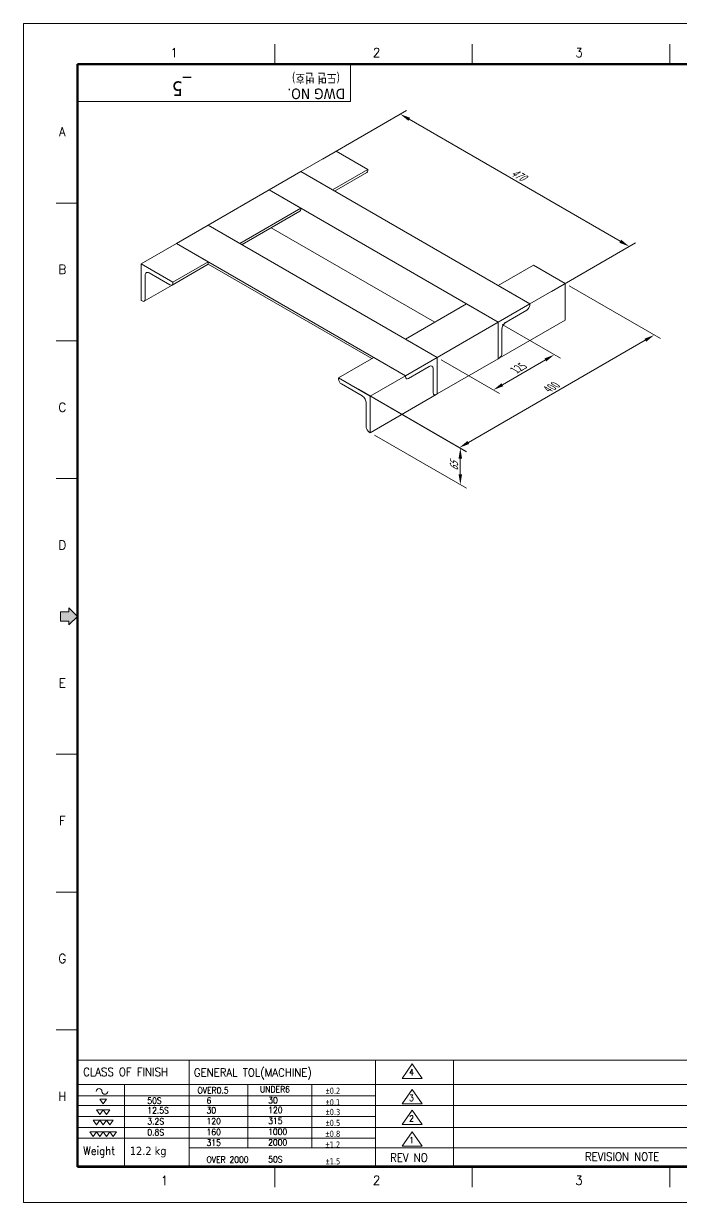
# Model space of a CAD drawing. Header units: millimetres. Extents: x 36 to 2484, y 36 to 1746.
# Drawn here: x 36 to 991, y 36 to 1746 of the extents above; entities that cross this region are included whole.
import ezdxf
from ezdxf.enums import TextEntityAlignment as Align

# ---------------------------------------------------------------- set-up
doc = ezdxf.new("R2010")
doc.units = ezdxf.units.MM
doc.header["$LTSCALE"] = 6
doc.layers.get('0').update_dxf_attribs({"lineweight": 18})
for name, color, linetype, lineweight in [('SkizziergeometrieWIN-ISO', 7, 'Continuous', 50), ('가는실선_A4', 7, 'Continuous', 5), ('경계(ISO)', 7, 'Continuous', 70), ('굵은실선_A3', 7, 'Continuous', 18), ('제목(ISO)', 7, 'Continuous', 50)]:
    doc.layers.add(name, color=color, linetype=linetype, lineweight=lineweight)
doc.layers.add('가는실선_A3', color=9, linetype='Continuous', lineweight=5, true_color=0x808080)
doc.styles.add('ROMANC_37', font='tahoma.ttf')
doc.styles.add('ROMANC_61', font='ROMANC.shx')
doc.styles.add('주 텍스트 (ISO)', font='tahoma.ttf')
doc.styles.add('주문자_A3(3.5)', font='tahoma.ttf')
doc.styles.add('치수문자_A3(2.5)', font='')
doc.styles.add('텍스트 스타일12', font='tahoma.ttf')
doc.styles.add('텍스트 스타일171', font='ROMANC.shx', dxfattribs={"width": 0.9})
doc.styles.add('텍스트 스타일206', font='ROMANC.shx', dxfattribs={"width": 1.11072})
doc.styles.add('텍스트 스타일208', font='ROMANC.shx', dxfattribs={"width": 1.194322})
doc.styles.add('텍스트 스타일211', font='ROMANC.shx', dxfattribs={"width": 0.9})
doc.styles.add('텍스트 스타일213', font='RomanC.shx', dxfattribs={"width": 0.9})
doc.styles.add('텍스트 스타일233', font='RomanC.shx')
doc.styles.add('텍스트 스타일36', font='ROMANC.shx', dxfattribs={"width": 0.941937})
doc.styles.add('텍스트 스타일52', font='tahoma.ttf', dxfattribs={"width": 0.8})
doc.styles.add('텍스트 스타일65', font='romans.shx', dxfattribs={"width": 0.8})
doc.styles.get('치수문자_A3(2.5)').set_extended_font_data('GulimChe')
doc.dimstyles.new('치수_A3(2.5)', dxfattribs={"dimscale": 6, "dimtxt": 2.5, "dimasz": 2.5, "dimexe": 1.5, "dimexo": 1, "dimgap": 0.5, "dimtad": 1, "dimtoh": 1, "dimdec": 1, "dimrnd": 1e-08, "dimdsep": 46, "dimtxsty": '치수문자_A3(2.5)', "dimcen": 0.09, "dimdle": 10, "dimclrd": 8, "dimclre": 8, "dimclrt": 7, "dimadec": 1, "dimazin": 2, "dimtfac": 0.8, "dimtmove": 0, "dimatfit": 3, "dimfxl": 1, "dimtolj": 1, "dimtzin": 0, "dimlwd": -1, "dimlwe": -1, "dimarcsym": 0})

# ---------------------------------------------------------------- blocks, each defined once
blk = doc.blocks.new('경계 A3_경계')
at = {"layer": '가는실선_A3'}
blk.add_hatch(color=7, dxfattribs=at).paths.add_polyline_path([(14.9, 148.76), (14.9, 146.56), (16.96, 146.56), (16.96, 145.6), (19.02, 147.66), (16.96, 149.72), (16.96, 148.76)])
at = {"color": 7}
for p, q in [((16.96, 148.76), (14.9, 148.76)), ((14.9, 148.76), (14.9, 146.56)), ((16.96, 149.72), (16.96, 148.76)), ((19.02, 147.66), (16.96, 149.72)), ((14.9, 146.56), (16.96, 146.56)), ((16.96, 145.6), (19.02, 147.66)), ((16.96, 146.56), (16.96, 145.6))]:
    blk.add_line(p, q, dxfattribs=at)
at = {"layer": 'SkizziergeometrieWIN-ISO', "lineweight": 18}
for p, q in [((6, 291), (414, 291)), ((6, 6), (6, 291)), ((414, 6), (6, 6))]:
    blk.add_line(p, q, dxfattribs=at)
at = {"layer": '가는실선_A3', "color": 7}
for p, q in [((66.79, 281.16), (66.79, 286.06)), ((114.57, 281.16), (114.57, 286.06)), ((162.34, 281.16), (162.34, 286.06)), ((18.75, 247.62), (13.85, 247.62)), ((18.75, 214.3), (13.85, 214.3)), ((18.75, 180.98), (13.85, 180.98)), ((14.9, 148.76), (16.96, 148.76)), ((14.9, 146.56), (14.9, 148.76)), ((16.96, 148.76), (16.96, 149.72)), ((16.96, 149.72), (19.02, 147.66)), ((16.96, 146.56), (14.9, 146.56)), ((19.02, 147.66), (16.96, 145.6)), ((16.96, 145.6), (16.96, 146.56)), ((18.75, 114.34), (13.85, 114.34)), ((18.75, 81.02), (13.85, 81.02)), ((18.75, 47.7), (13.85, 47.7)), ((18.75, 47.7), (13.85, 47.7)), ((66.79, 14.6), (66.79, 9.7)), ((66.79, 14.6), (66.79, 9.7)), ((114.57, 14.6), (114.57, 9.7)), ((162.34, 14.6), (162.34, 9.7))]:
    blk.add_line(p, q, dxfattribs=at)
at = {"layer": '가는실선_A3', "color": 7, "lineweight": 60}
for p, q in [((19.02, 281.16), (19.02, 14.6)), ((401.22, 281.16), (19.02, 281.16)), ((19.02, 14.6), (401.22, 14.6))]:
    blk.add_line(p, q, dxfattribs=at)
at = {"layer": '가는실선_A3', "color": 7, "lineweight": 13}
for p in [(85.08, 280.98), (19.02, 272.16)]:
    blk.add_line(p, (85.08, 272.16), dxfattribs=at)
at = {"layer": '가는실선_A3', "color": 7, "style": '텍스트 스타일36', "width": 0.941937}
for s, p in [('1', (42.42, 283.98)), ('2', (91.4, 283.98)), ('3', (140.38, 283.98)), ('A', (15.38, 264.88)), ('B', (15.38, 231.56)), ('C', (15.38, 198.24)), ('D', (15.38, 164.92)), ('E', (15.38, 131.6)), ('F', (15.38, 98.28)), ('G', (15.38, 64.96)), ('H', (15.38, 31.64)), ('1', (40.11, 11.29)), ('2', (91.4, 11.34)), ('3', (140.38, 11.34))]:
    blk.add_text(s, height=2.2, dxfattribs=at).set_placement(p, align=Align.MIDDLE_CENTER)
at = {"layer": '가는실선_A3', "color": 7, "style": '텍스트 스타일52', "width": 0.8}
blk.add_text('(도면 번호)', height=2.293, rotation=180, dxfattribs=at).set_placement((82.53, 278.93))
at = {"layer": '가는실선_A3', "color": 7, "style": 'ROMANC_37'}
blk.add_text('DWG NO.', height=2.527, rotation=180, dxfattribs=at).set_placement((83.82, 275.28))
at = {"layer": '경계(ISO)', "insert": (44.22, 275.84), "char_height": 3.5, "attachment_point": 5, "rotation": 180, "style": '주 텍스트 (ISO)'}
blk.add_mtext('_5 ', dxfattribs=at)
blk = doc.blocks.new('제목 블록 A3_표제란')
at = {"layer": '가는실선_A4', "lineweight": 13}
for p, q in [((25.42, 38.66), (269.12, 38.66)), ((208.17, 38.66), (208.17, 13.12)), ((269.12, 38.66), (407.77, 38.63)), ((25.42, 32.81), (269.12, 32.81))]:
    blk.add_line(p, q, dxfattribs=at)
at = {"layer": '가는실선_A4'}
for p, q in [((25.42, 13.12), (25.42, 38.66)), ((52.65, 38.66), (52.65, 13.12)), ((97.69, 38.66), (97.69, 13.12)), ((106.58, 37.75), (104.15, 34.26)), ((109.02, 34.26), (106.58, 37.75)), ((116.56, 13.12), (116.56, 38.69)), ((225.83, 38.66), (225.83, 12.86)), ((240.26, 38.66), (240.26, 12.86)), ((254.69, 38.66), (254.69, 13.12)), ((281.38, 38.66), (281.38, 25.66)), ((292.25, 38.65), (292.25, 25.66)), ((319.29, 38.65), (319.29, 25.66)), ((407.76, 13.12), (407.77, 38.63)), ((104.15, 34.26), (109.02, 34.26)), ((36.93, 32.81), (36.93, 19.82)), ((66.8, 32.81), (66.8, 17.47)), ((82.25, 32.81), (82.25, 17.47)), ((106.58, 31.55), (104.15, 28.06)), ((109.02, 28.06), (106.58, 31.55)), ((306.52, 32.15), (306.52, 25.66)), ((97.69, 30.03), (25.42, 30.03)), ((30.98, 29.24), (32.59, 29.24)), ((31.78, 28.13), (30.98, 29.24)), ((32.59, 29.24), (31.78, 28.13)), ((30.19, 26.66), (31.8, 26.66)), ((30.99, 25.55), (30.19, 26.66)), ((31.8, 26.66), (30.99, 25.55)), ((31.8, 26.66), (33.4, 26.66)), ((32.6, 25.55), (31.8, 26.66)), ((33.4, 26.66), (32.6, 25.55)), ((104.15, 28.06), (109.02, 28.06)), ((106.58, 26.57), (104.15, 23.08)), ((109.02, 23.08), (106.58, 26.57)), ((97.69, 25.05), (25.42, 25.05)), ((29.38, 24.16), (30.98, 24.16)), ((30.18, 23.05), (29.38, 24.16)), ((30.98, 24.16), (30.18, 23.05)), ((30.98, 24.16), (32.59, 24.16)), ((31.79, 23.05), (30.98, 24.16)), ((32.59, 24.16), (31.79, 23.05)), ((32.59, 24.16), (34.2, 24.16)), ((33.39, 23.05), (32.59, 24.16)), ((34.2, 24.16), (33.39, 23.05)), ((104.15, 23.08), (109.02, 23.08)), ((28.59, 21.34), (30.19, 21.34)), ((29.39, 20.23), (28.59, 21.34)), ((30.19, 21.34), (29.39, 20.23)), ((30.19, 21.34), (31.8, 21.34)), ((31, 20.23), (30.19, 21.34)), ((31.8, 21.34), (31, 20.23)), ((31.8, 21.34), (33.41, 21.34)), ((32.6, 20.23), (31.8, 21.34)), ((33.41, 21.34), (32.6, 20.23)), ((33.41, 21.34), (35.01, 21.34)), ((34.21, 20.23), (33.41, 21.34)), ((35.01, 21.34), (34.21, 20.23)), ((106.58, 21.34), (104.15, 17.85)), ((109.02, 17.85), (106.58, 21.34)), ((97.69, 19.82), (25.42, 19.82)), ((36.93, 19.82), (36.93, 13.12)), ((104.15, 17.85), (109.02, 17.85)), ((25.42, 13.12), (407.76, 13.12)), ((208.17, 13.12), (25.42, 13.12))]:
    blk.add_line(p, q, dxfattribs=at)
at = {"layer": '가는실선_A4', "color": 7}
for p, q in [((269.12, 13.12), (269.12, 38.66)), ((359.7, 38.64), (359.69, 13.12)), ((269.12, 32.15), (407.77, 32.15)), ((269.09, 27.68), (25.42, 27.68)), ((407.76, 25.66), (269.12, 25.66)), ((383.36, 25.66), (383.36, 13.12)), ((269.12, 22.4), (25.42, 22.4)), ((269.12, 17.47), (52.65, 17.47)), ((383.36, 17.91), (407.76, 17.92))]:
    blk.add_line(p, q, dxfattribs=at)
at = {"layer": '가는실선_A4', "color": 7, "linetype": 'Continuous'}
blk.add_line((392.85, 25.66), (392.85, 13.12), dxfattribs=at)
at = {"layer": '가는실선_A4'}
for centre, start, end in [((30.81, 31.11), 0, 180), ((32.21, 31.11), 180, 0)]:
    blk.add_arc(centre, 0.698, start, end, dxfattribs=at)
at = {"layer": '제목(ISO)', "color": 208, "lineweight": 5, "true_color": 0x400040}
blk.add_line((269.12, 28.95), (319.29, 28.95), dxfattribs=at)
at = {"layer": '가는실선_A3', "color": 7, "style": '텍스트 스타일12'}
blk.add_attdef('질량\\P1;_001', (38.26, 15.71), '', height=2, dxfattribs=at)
at = {"layer": '가는실선_A4', "color": 7}
for s, height, style, width, p in [('SCALE', 1.911, '텍스트 스타일65', 0.8, (269.12, 36.36)), ('CLASS OF FINISH', 2, '텍스트 스타일171', 0.9, (26.97, 34.81)), ('GENERAL TOL(MACHINE)', 2, '텍스트 스타일171', 0.9, (53.76, 34.67)), ('4', 1.5, '텍스트 스타일211', 0.9, (105.83, 34.98)), ('OVER0.5', 1.5, '텍스트 스타일211', 0.9, (54.63, 30.6)), ('UNDER6', 1.5, '텍스트 스타일211', 0.9, (69.75, 30.85)), ('APP', 2, '텍스트 스타일171', 0.9, (269.12, 30.05)), ('CHEK', 2, '텍스트 스타일171', 0.9, (282.07, 29.86)), ('DES', 2, '텍스트 스타일171', 0.9, (293.07, 29.82)), ('DRW', 2, '텍스트 스타일171', 0.9, (307.23, 30.03)), ('PROJECT', 2, '텍스트 스타일171', 0.9, (320.13, 29.68)), ('50S', 1.5, '텍스트 스타일211', 0.9, (42.49, 28.11)), ('6', 1.5, '텍스트 스타일211', 0.9, (56.81, 28.15)), ('30', 1.5, '텍스트 스타일211', 0.9, (71.73, 28.22)), ('3', 1.5, '텍스트 스타일211', 0.9, (105.83, 28.78)), ('H, J ,KIM', 2, '텍스트 스타일171', 0.9, (300.03, 26.54)), ('12.5S', 1.5, '텍스트 스타일211', 0.9, (42.49, 25.76)), ('30', 1.5, '텍스트 스타일211', 0.9, (56.81, 25.8)), ('120', 1.5, '텍스트 스타일211', 0.9, (71.73, 25.86)), ('3.2S', 1.5, '텍스트 스타일211', 0.9, (42.49, 23.12)), ('120', 1.5, '텍스트 스타일211', 0.9, (56.81, 23.16)), ('315', 1.5, '텍스트 스타일211', 0.9, (71.73, 23.23)), ('2', 1.5, '텍스트 스타일211', 0.9, (105.83, 23.8)), ('0.8S', 1.5, '텍스트 스타일211', 0.9, (42.49, 20.48)), ('160', 1.5, '텍스트 스타일211', 0.9, (56.81, 20.52)), ('1000', 1.5, '텍스트 스타일213', 0.9, (71.72, 20.59)), ('1', 1.5, '텍스트 스타일211', 0.9, (105.83, 18.57)), ('REV', 1.911, '텍스트 스타일65', 0.8, (385.9, 20.39)), ('SHEET', 1.911, '텍스트 스타일65', 0.8, (397.3, 20.42)), ('Weight', 2, '텍스트 스타일171', 0.9, (26.97, 15.76)), ('315', 1.5, '텍스트 스타일213', 0.9, (56.81, 17.94)), ('2000', 1.5, '텍스트 스타일211', 0.9, (71.72, 18.01)), ('OVER 2000', 1.5, '텍스트 스타일211', 0.9, (56.81, 13.87)), ('50S', 1.5, '텍스트 스타일211', 0.9, (71.73, 13.94)), ('REV NO', 2, '텍스트 스타일171', 0.9, (101.23, 14.1)), ('REVISION NOTE', 2, '텍스트 스타일171', 0.9, (148.38, 14.33)), ('DATE', 2, '텍스트 스타일171', 0.9, (213.9, 14.44)), ('DRW', 2, '텍스트 스타일171', 0.9, (230.19, 14.46)), ('DES', 2, '텍스트 스타일171', 0.9, (244.7, 14.2)), ('APP', 2, '텍스트 스타일171', 0.9, (259.32, 14.27))]:
    blk.add_text(s, height=height, dxfattribs=dict(at, style=style, width=width)).set_placement(p)
for s, style, width, p, p2 in [('DATE', '텍스트 스타일208', 1.22262, (292.31, 36.23), (301.51, 36.23)), ('TITLE', '텍스트 스타일206', 1.136317, (320.02, 36.23), (329.22, 36.23))]:
    blk.add_text(s, height=2, dxfattribs=dict(at, style=style, width=width)).set_placement(p, p2, align=Align.FIT)
at = {"layer": '가는실선_A4', "color": 7, "style": '텍스트 스타일233'}
for s, p in [('SITE', (360.5, 35.93)), ('ORGANIZATION', (360.7, 29.24)), ('DWG NO', (360.36, 22.57))]:
    blk.add_text(s, height=2, dxfattribs=at).set_placement(p)
at = {"layer": '가는실선_A4', "color": 7}
for s, insert, char_height, attachment_point, style in [('\\fTahoma|b0|i0;\\H2.0000;3각법', (283.03, 35.14), 2, 4, '주문자_A3(3.5)'), ('\\fAIGDT|b0|i0;\\W0.90;\\H1.5000;`\\fTahoma|b0|i0;\\W0.90;\\H1.5000;0.2', (85.63, 30.47), 1.5, 7, 'ROMANC_61'), ('\\fAIGDT|b0|i0;\\W0.90;\\H1.5000;`\\fTahoma|b0|i0;\\W0.90;\\H1.5000;0.1', (85.63, 27.69), 1.5, 7, 'ROMANC_61'), ('\\fAIGDT|b0|i0;\\W0.90;\\H1.5000;`\\fTahoma|b0|i0;\\W0.90;\\H1.5000;0.3', (85.63, 25.34), 1.5, 7, 'ROMANC_61'), ('\\fAIGDT|b0|i0;\\W0.90;\\H1.5000;`\\fTahoma|b0|i0;\\W0.90;\\H1.5000;0.5', (85.63, 22.71), 1.5, 7, 'ROMANC_61'), ('\\fAIGDT|b0|i0;\\W0.90;\\H1.5000;`\\fTahoma|b0|i0;\\W0.90;\\H1.5000;0.8', (85.62, 20.06), 1.5, 7, 'ROMANC_61'), ('\\fAIGDT|b0|i0;\\W0.90;\\H1.5000;`\\fTahoma|b0|i0;\\W0.90;\\H1.5000;1.2', (85.62, 17.48), 1.5, 7, 'ROMANC_61'), ('\\fAIGDT|b0|i0;\\W0.90;\\H1.5000;`\\fTahoma|b0|i0;\\W0.90;\\H1.5000;1.5', (85.63, 13.42), 1.5, 7, 'ROMANC_61')]:
    blk.add_mtext(s, dxfattribs=dict(at, insert=insert, char_height=char_height, attachment_point=attachment_point, style=style))
at = {"layer": '가는실선_A4', "char_height": 2, "style": '주 텍스트 (ISO)'}
for s, insert, attachment_point in [('\\fTahoma|b0|i0;\\H2.0000;_5 ', (369.91, 18.11), 5), ('\\fTahoma|b0|i0;\\H2.0000;5 /18 ', (400.63, 16.28), 2)]:
    blk.add_mtext(s, dxfattribs=dict(at, insert=insert, attachment_point=attachment_point))
at = {"layer": '가는실선_A4', "color": 7, "style": '텍스트 스타일12'}
blk.add_attdef('SCALE_001', (273.43, 32.87), '', height=2, dxfattribs=at)
blk.add_attdef('설명', text='', height=2, dxfattribs=at).set_placement((331.27, 35.73), align=Align.MIDDLE_LEFT)
blk.add_attdef('프로젝트', text='', height=2, dxfattribs=at).set_placement((340.77, 28.27), align=Align.MIDDLE_CENTER)
at = {"layer": '가는실선_A4', "style": '텍스트 스타일12'}
blk.add_attdef('리비전_번호', text='', height=2, dxfattribs=at).set_placement((388.38, 15.27), align=Align.MIDDLE_CENTER)
at = {"layer": '제목(ISO)', "char_height": 3.5, "attachment_point": 1, "style": '주 텍스트 (ISO)'}
for s, insert, line_spacing_factor in [('- Note -\\P{\\H0.71429x; 1. \\fGulim|b0|i0|c129|p50;표시하지 않은 \\fTahoma|b0|i0|c129|p34;C, R=0.5\\fGulim|b0|i0|c129|p50;로 한다\\fTahoma|b0|i0|c129|p34;.\\H1.54068x; \\H0.64906x;\\P 2. \\fGulim|b0|i0|c129|p50;표시하지 않은 공차는 일반공차 \\fTahoma|b0|i0|c129|p34;KS ISO 2768-m\\fGulim|b0|i0|c129|p50;으로 적용한다\\fTahoma|b0|i0|c129|p34;.\\H1.32612x; \\H0.75408x;\\P 3. \\fGulim|b0|i0|c129|p50;표면경도는 \\fTahoma|b0|i0|c129|p34;HRC = \\H1.31974x; }', (306.15, 62.72), 0.727683), ('{\\H1x;    LIM SYSTEM\\H0.71429x;  \\P (http:// www.lims.co.kr)\\H1.44773x; }', (298.53, 24.26), 0.771785)]:
    blk.add_mtext(s, dxfattribs=dict(at, insert=insert, line_spacing_factor=line_spacing_factor))
at = {"layer": '제목(ISO)', "style": '텍스트 스타일12'}
for tag, p in [('관리자', (373.93, 36.39)), ('공급업자', (383.08, 28.64))]:
    blk.add_attdef(tag, text='', height=2, dxfattribs=at).set_placement(p, align=Align.TOP_LEFT)
blk = doc.blocks.new('*D30')
at = {"layer": 'Defpoints', "color": 0, "transparency": 16777216}
for p in [(582.9, 1614.6), (464.1, 1546), (796.4, 1354.2)]:
    blk.add_point(p, dxfattribs=at)
at = {"layer": '가는실선_A4', "color": 8, "transparency": 16777216}
for p, q in [((470.1, 1549.5), (591.9, 1619.8)), ((902.2, 1430.2), (595.8, 1607.1)), ((802.4, 1357.6), (924.2, 1427.9))]:
    blk.add_line(p, q, dxfattribs=at)
for points in [[(597.1, 1609.3), (594.6, 1605), (582.9, 1614.6)], [(903.5, 1432.4), (901, 1428.1), (915.2, 1422.7)]]:
    blk.add_solid(points, dxfattribs=at)
at = {"layer": '가는실선_A4', "color": 7, "transparency": 16777216, "insert": (753.7, 1526.7), "char_height": 15, "attachment_point": 5, "rotation": 330, "style": '치수문자_A3(2.5)'}
blk.add_mtext('\\A1;{\\Q30.000;\\W0.816;\\H0.816x;470}', dxfattribs=at)
blk = doc.blocks.new('*D31')
at = {"layer": 'Defpoints', "color": 0, "transparency": 16777216}
for p in [(822, 1369), (516.2, 1218.9), (668.7, 1130.9)]:
    blk.add_point(p, dxfattribs=at)
at = {"layer": '가는실선_A4', "color": 8, "transparency": 16777216}
for p, q in [((828, 1365.5), (960.5, 1289)), ((938.5, 1286.7), (681.7, 1138.4)), ((522.2, 1215.5), (677.7, 1125.7))]:
    blk.add_line(p, q, dxfattribs=at)
for points in [[(937.3, 1288.9), (939.8, 1284.5), (951.5, 1294.2)], [(680.4, 1140.6), (682.9, 1136.2), (668.7, 1130.9)]]:
    blk.add_solid(points, dxfattribs=at)
at = {"layer": '가는실선_A4', "color": 7, "transparency": 16777216, "insert": (805.5, 1220.6), "char_height": 15, "attachment_point": 5, "rotation": 30, "style": '치수문자_A3(2.5)'}
blk.add_mtext('\\A1;{\\Q-30.000;\\W0.816;\\H0.816x;400}', dxfattribs=at)
blk = doc.blocks.new('*D32')
at = {"layer": 'Defpoints', "color": 0, "transparency": 16777216}
for p in [(724.8, 1312.8), (806.5, 1265.7), (636.4, 1261.8)]:
    blk.add_point(p, dxfattribs=at)
at = {"layer": '가는실선_A4', "color": 8, "transparency": 16777216}
for p, q in [((730.8, 1309.4), (815.5, 1260.5)), ((642.4, 1258.3), (727.1, 1209.4)), ((731.1, 1222.1), (793.5, 1258.2))]:
    blk.add_line(p, q, dxfattribs=at)
for points in [[(792.3, 1260.3), (794.8, 1256), (806.5, 1265.7)], [(729.8, 1224.3), (732.3, 1220), (718.1, 1214.6)]]:
    blk.add_solid(points, dxfattribs=at)
at = {"layer": '가는실선_A4', "color": 7, "transparency": 16777216, "insert": (757.7, 1248.2), "char_height": 15, "attachment_point": 5, "rotation": 30, "style": '치수문자_A3(2.5)'}
blk.add_mtext('\\A1;{\\Q-30.000;\\W0.816;\\H0.816x;125}', dxfattribs=at)
blk = doc.blocks.new('*D33')
at = {"layer": 'Defpoints', "color": 0, "transparency": 16777216}
for p in [(539.2, 1205.7), (539.2, 1152.6), (670, 1130.1)]:
    blk.add_point(p, dxfattribs=at)
at = {"layer": '가는실선_A4', "color": 8, "transparency": 16777216}
for p, q in [((545.2, 1202.2), (679, 1125)), ((545.2, 1149.1), (679, 1071.9)), ((670, 1092.1), (670, 1115.1))]:
    blk.add_line(p, q, dxfattribs=at)
for points in [[(667.5, 1115.1), (672.5, 1115.1), (670, 1130.1)], [(667.5, 1092.1), (672.5, 1092.1), (670, 1077.1)]]:
    blk.add_solid(points, dxfattribs=at)
at = {"layer": '가는실선_A4', "color": 7, "transparency": 16777216, "insert": (660.7, 1103.6), "char_height": 15, "attachment_point": 5, "rotation": 90, "style": '치수문자_A3(2.5)'}
blk.add_mtext('\\A1;{\\Q30.000;\\W0.816;\\H0.816x;65}', dxfattribs=at)

msp = doc.modelspace()

# ---------------------------------------------------------------- linework, layer by layer
at = {"layer": '굵은실선_A3'}
for p, q in [((438.429, 1531.232), (489.694, 1560.83)), ((535.656, 1534.294), (489.694, 1560.83)), ((438.429, 1531.232), (392.467, 1504.696)), ((770.769, 1339.356), (438.429, 1531.232)), ((438.429, 1531.232), (484.391, 1504.696)), ((484.391, 1504.696), (535.656, 1534.294)), ((487.562, 1502.865), (534.413, 1529.915)), ((535.656, 1532.661), (535.656, 1534.294)), ((304.078, 1453.665), (392.467, 1504.696)), ((724.807, 1312.82), (392.467, 1504.696)), ((438.429, 1478.16), (392.467, 1504.696)), ((350.04, 1427.129), (438.429, 1478.16)), ((353.212, 1425.298), (437.186, 1473.781)), ((438.429, 1476.527), (438.429, 1478.16)), ((304.078, 1453.665), (258.116, 1427.129)), ((636.419, 1261.789), (304.078, 1453.665)), ((304.078, 1453.665), (350.04, 1427.129)), ((632.883, 1312.82), (395.638, 1449.793)), ((206.851, 1397.531), (258.116, 1427.129)), ((590.457, 1235.252), (258.116, 1427.129)), ((304.078, 1400.593), (258.116, 1427.129)), ((252.813, 1370.995), (206.851, 1397.531)), ((206.851, 1397.531), (206.851, 1344.459)), ((251.57, 1366.615), (304.078, 1396.931)), ((252.813, 1370.995), (304.078, 1400.593)), ((304.078, 1398.96), (304.078, 1400.593)), ((304.078, 1398.96), (304.078, 1396.931)), ((541.323, 1259.957), (304.078, 1396.931)), ((724.807, 1365.892), (776.072, 1395.49)), ((822.034, 1368.954), (776.072, 1395.49)), ((212.508, 1346.092), (212.508, 1380.793)), ((218.518, 1384.263), (248.57, 1366.913)), ((252.813, 1369.362), (252.813, 1370.995)), ((770.769, 1339.356), (822.034, 1368.954)), ((822.034, 1315.881), (822.034, 1368.954)), ((211.265, 1343.345), (251.57, 1366.615)), ((724.807, 1365.892), (770.769, 1339.356)), ((206.851, 1344.459), (208.265, 1343.642)), ((590.457, 1288.325), (678.845, 1339.356)), ((724.807, 1312.82), (678.845, 1339.356)), ((770.769, 1339.356), (724.807, 1312.82)), ((770.769, 1337.723), (770.769, 1339.356)), ((770.769, 1339.356), (770.769, 1337.723)), ((736.474, 1313.024), (766.526, 1330.374)), ((766.526, 1330.374), (736.474, 1313.024)), ((636.419, 1261.789), (724.807, 1312.82)), ((724.807, 1312.82), (724.807, 1259.747)), ((724.807, 1259.747), (724.807, 1312.82)), ((726.221, 1260.564), (822.034, 1315.881)), ((730.464, 1267.912), (730.464, 1302.613)), ((730.464, 1302.613), (730.464, 1267.912)), ((590.457, 1288.325), (636.419, 1261.789)), ((493.229, 1232.191), (544.495, 1261.789)), ((590.457, 1235.252), (544.495, 1261.789)), ((636.419, 1261.789), (590.457, 1235.252)), ((594.699, 1231.17), (624.751, 1248.521)), ((624.751, 1248.521), (594.699, 1231.17)), ((636.419, 1208.716), (636.419, 1261.789)), ((636.419, 1261.789), (636.419, 1208.716)), ((636.419, 1208.716), (724.807, 1259.747)), ((724.807, 1259.747), (726.221, 1260.564)), ((539.191, 1205.654), (493.229, 1232.191)), ((493.229, 1232.191), (493.229, 1230.558)), ((539.191, 1205.654), (590.457, 1235.252)), ((590.457, 1235.252), (590.457, 1233.619)), ((590.457, 1233.619), (590.457, 1235.252)), ((630.762, 1245.05), (630.762, 1210.349)), ((630.762, 1210.349), (630.762, 1245.05)), ((497.472, 1223.209), (527.524, 1205.859)), ((539.191, 1152.582), (635.004, 1207.9)), ((539.191, 1152.582), (539.191, 1205.654)), ((635.004, 1207.9), (636.419, 1208.716)), ((533.534, 1195.448), (533.534, 1160.747)), ((537.777, 1153.399), (539.191, 1152.582))]:
    msp.add_line(p, q, dxfattribs=at)
for centre, major_axis, start_param, end_param in [((531.413, 1535.111), (3, -5.196), 0, 0.78539816), ((434.186, 1478.977), (3, -5.196), 0, 0.78539816), ((218.518, 1377.323), (-4.25, 7.361), 5.49778714, 7.06858347), ((248.57, 1371.811), (3, -5.196), 5.49778714, 7.06858347), ((208.265, 1348.541), (3, -5.196), 5.49778714, 7.06858347), ((766.526, 1335.273), (3, 5.196), 3.92699082, 5.49778714), ((766.526, 1335.273), (-3, -5.196), 0.78539816, 2.35619449), ((736.474, 1306.084), (4.25, 7.361), 0.78539816, 2.35619449), ((736.474, 1306.084), (-4.25, -7.361), 3.92699082, 5.49778714), ((726.221, 1265.463), (3, 5.196), 3.92699082, 5.49778714), ((726.221, 1265.463), (-3, -5.196), 0.78539816, 2.35619449), ((624.751, 1241.58), (4.25, 7.361), 5.49778714, 7.06858347), ((624.751, 1241.58), (4.25, 7.361), 5.49778714, 7.06858347), ((594.699, 1236.069), (-3, -5.196), 5.49778714, 7.06858347), ((594.699, 1236.069), (-3, -5.196), 5.49778714, 7.06858347), ((497.472, 1228.108), (3, -5.196), 3.92699082, 5.49778714), ((527.524, 1198.918), (4.25, -7.361), 0.78539816, 2.35619449), ((635.004, 1212.799), (-3, -5.196), 5.49778714, 7.06858347), ((635.004, 1212.799), (-3, -5.196), 5.49778714, 7.06858347), ((537.777, 1158.298), (3, -5.196), 3.92699082, 5.49778714)]:
    msp.add_ellipse(centre, major_axis=major_axis, ratio=0.57735027, start_param=start_param, end_param=end_param, dxfattribs=at)

# ---------------------------------------------------------------- block references
at = {"xscale": 6, "yscale": 6, "zscale": 6}
msp.add_blockref('경계 A3_경계', (0, 0), dxfattribs=at)
msp.add_blockref('제목 블록 A3_표제란', (-39.279, 10.418), dxfattribs=at).add_auto_attribs({'SCALE_001': '1:1', '질량\\P1;_001': '12.2 kg'})

# ---------------------------------------------------------------- dimensions: what is measured, and where the dimension line sits
at = {"layer": '가는실선_A4', "color": 8, "true_color": 0x808080}
for base, p1, p2, angle, text, override, picture, middle in [((582.855, 1614.617), (796.401, 1354.155), (464.061, 1546.031), 330, '{\\Q30.000;\\W0.816;\\H0.816x;<>}', {"dimgap": 0.5, "dimtoh": 0, "dimdec": 1, "dimlfac": 1.224745, "dimtol": 0, "dimlim": 0, "dimtp": 0, "dimtm": 0, "dimtdec": 2, "dimtofl": 0, "dimatfit": 1}, '*D30', (749.025, 1518.679)), ((668.67, 1130.9), (822.034, 1368.954), (516.21, 1218.923), 30, '{\\Q-30.000;\\W0.816;\\H0.816x;<>}', {"dimgap": 0.5, "dimtoh": 0, "dimdec": 1, "dimlfac": 1.176932, "dimtol": 0, "dimlim": 0, "dimtp": 0, "dimtm": 0, "dimtdec": 2, "dimtofl": 0, "dimatfit": 1}, '*D31', (810.091, 1212.55)), ((806.496, 1265.657), (636.419, 1261.789), (724.807, 1312.82), 210, '{\\Q-30.000;\\W0.816;\\H0.816x;<>}', {"dimgap": 0.5, "dimtoh": 0, "dimdec": 1, "dimlfac": 1.224745, "dimtol": 0, "dimlim": 0, "dimtp": 0, "dimtm": 0, "dimtdec": 2, "dimtofl": 0, "dimatfit": 1}, '*D32', (762.301, 1240.141)), ((669.972, 1130.148), (539.191, 1152.582), (539.191, 1205.654), 270, '{\\Q30.000;\\W0.816;\\H0.816x;<>}', {"dimgap": 0.5, "dimtoh": 0, "dimdec": 1, "dimlfac": 1.224745, "dimtol": 0, "dimlim": 0, "dimtp": 0, "dimtm": 0, "dimtdec": 2, "dimtofl": 0, "dimatfit": 1}, '*D33', (669.972, 1103.612))]:
    dim = msp.add_linear_dim(base=base, p1=p1, p2=p2, angle=angle, text=text, dimstyle='치수_A3(2.5)', override=override, dxfattribs=at)
    dim.commit()
    dim.dimension.update_dxf_attribs({"geometry": picture, "text_midpoint": middle, "dimtype": 160})

doc.saveas('drawing.dxf')
